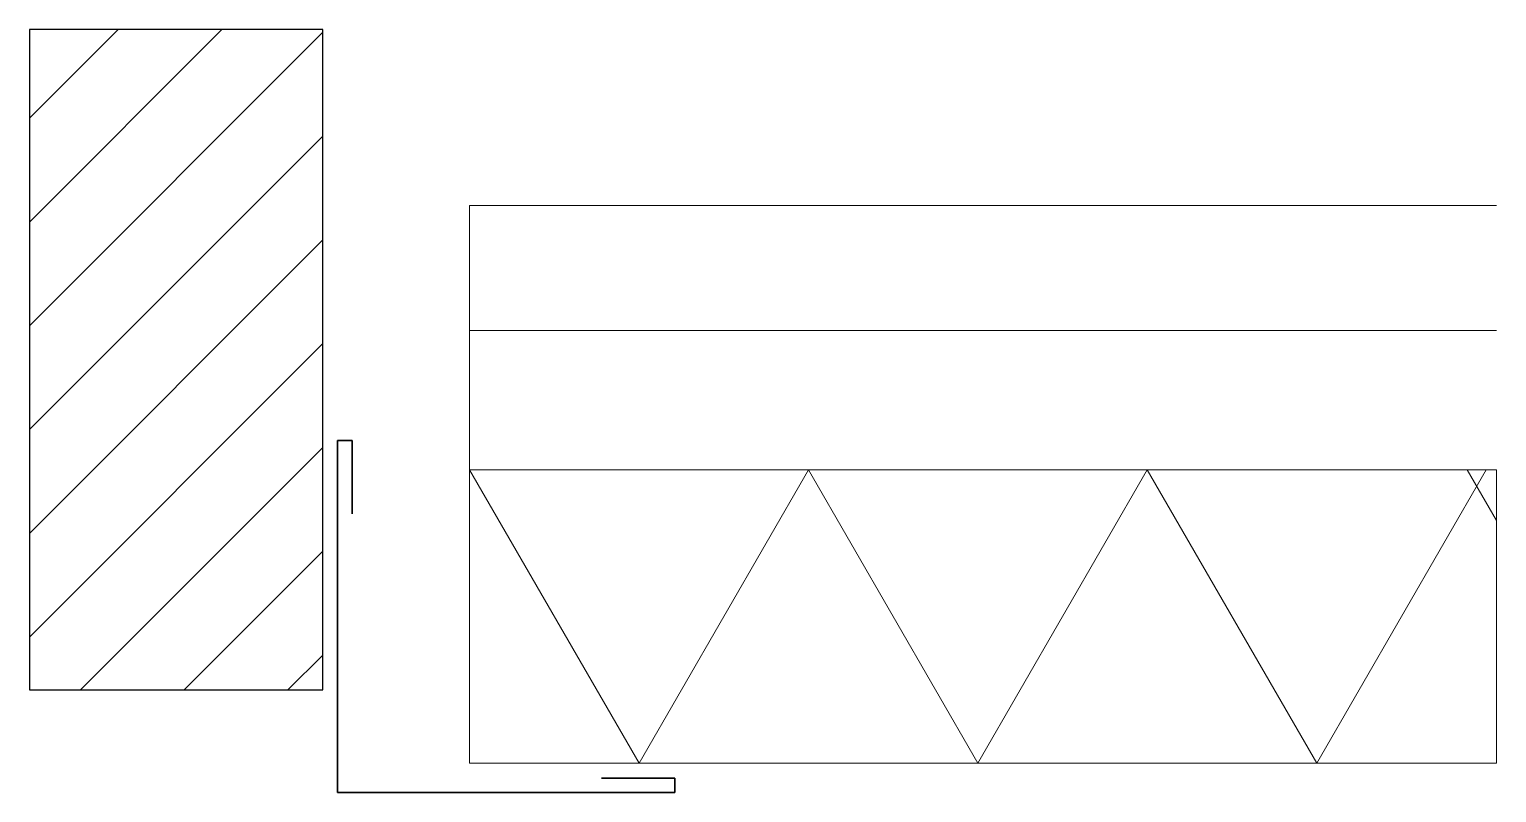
# Model space of a CAD drawing. Header units: metres. Extents: x 0 to 100, y -2 to 50.
import ezdxf

# ---------------------------------------------------------------- set-up
doc = ezdxf.new("R2010")
doc.units = ezdxf.units.M
doc.layers.add('A-DETL-GENF', color=92, linetype='Continuous', lineweight=18)

# ---------------------------------------------------------------- blocks, each defined once
blk = doc.blocks.new('45 verlaagd plafond - minerale wol-2844150-00_0 Basismaterialen')
at = {"layer": 'A-DETL-GENF', "lineweight": 13}
h = blk.add_hatch(dxfattribs=at)
h.set_pattern_fill('FP_54', color=256, style=0, pattern_type=2)
h.set_pattern_definition([(45, (9597.534, 1085.485), (-3.535534, 3.535534), [])])
h.paths.add_polyline_path([(20, 5), (20, 50), (0, 50), (0, 5)])
at = {"layer": 'A-DETL-GENF', "lineweight": 25}
for p, q in [((20, 50), (0, 50)), ((0, 50), (0, 5)), ((20, 5), (20, 50)), ((0, 5), (20, 5))]:
    blk.add_line(p, q, dxfattribs=at)
at = {"layer": 'A-DETL-GENF', "lineweight": 13}
for p, q in [((30, 38), (100, 38)), ((30, 38), (30, 20)), ((30, 29.48), (100, 29.48)), ((30, 20), (30, 0)), ((100, 20), (30, 20)), ((30, 20), (41.55, 0)), ((41.55, 0), (53.09, 20)), ((53.09, 20), (64.64, 0)), ((64.64, 0), (76.19, 20)), ((76.19, 20), (87.74, 0)), ((87.74, 0), (99.28, 20)), ((100, 20), (98, 20)), ((100, 16.54), (98, 20)), ((100, 0), (100, 20)), ((100, 20), (100, 16.54)), ((30, 0), (100, 0))]:
    blk.add_line(p, q, dxfattribs=at)
at = {"layer": 'A-DETL-GENF', "lineweight": 35}
for p, q in [((21, 22), (21, -2)), ((21, 22), (21.99, 22)), ((21.99, 22), (21.99, 17)), ((21, -2), (44, -2)), ((44, -1.01), (39, -1.01)), ((44, -2), (44, -1.01))]:
    blk.add_line(p, q, dxfattribs=at)
at = {"layer": 'A-DETL-GENF'}
for p, q in [((100, 20), (30, 20)), ((30, 20), (30, 0)), ((100, 0), (100, 20)), ((30, 0), (100, 0))]:
    blk.add_line(p, q, dxfattribs=at)

msp = doc.modelspace()

# ---------------------------------------------------------------- block references
msp.add_blockref('45 verlaagd plafond - minerale wol-2844150-00_0 Basismaterialen', (0, 0))

doc.saveas('drawing.dxf')
